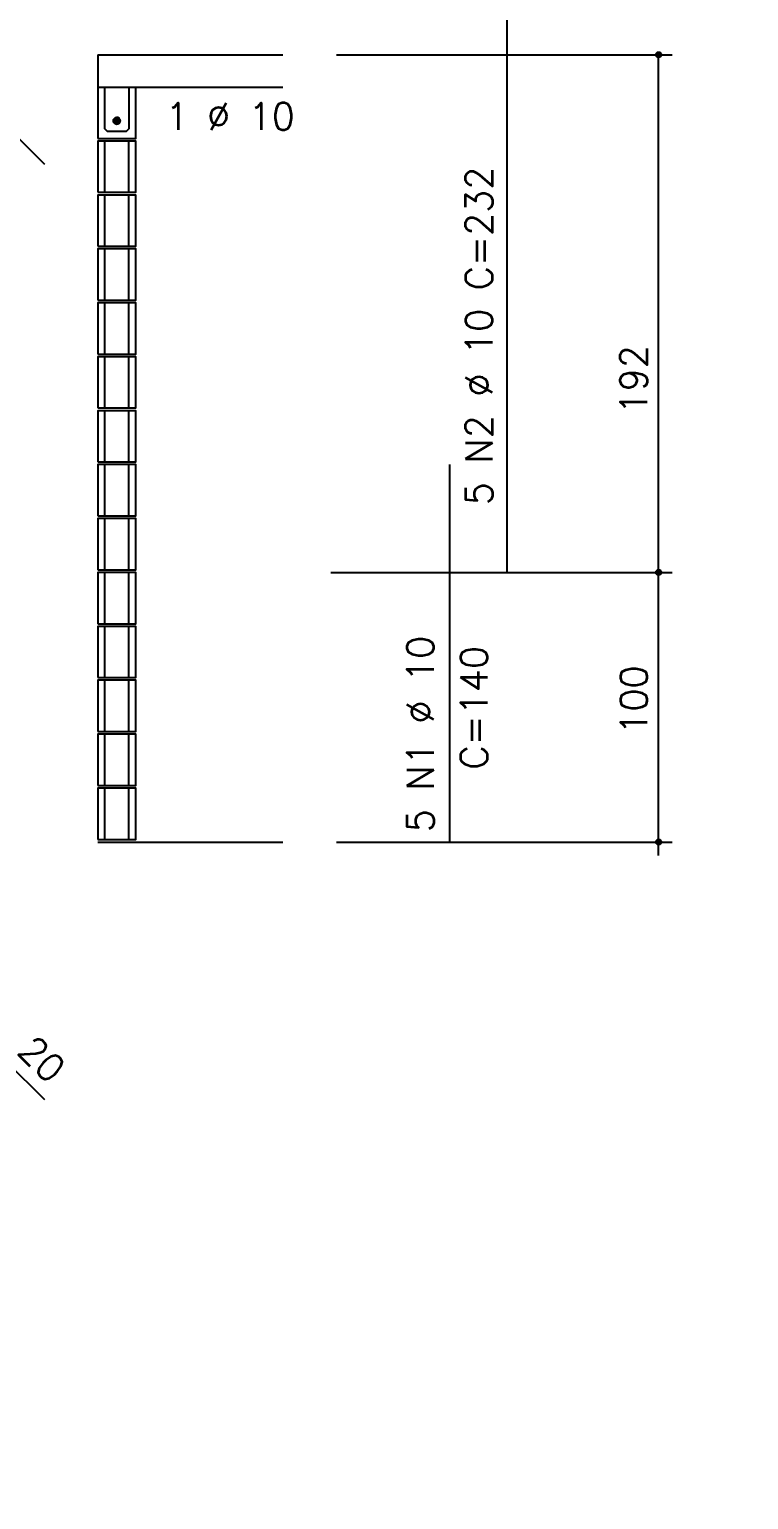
# Model space of a CAD drawing. Extents: x -1.9 to 86, y -1.6 to 60.9.
# Drawn here: x 17.35 to 22.69, y 27.12 to 38.02 of the extents above; entities that cross this region are included whole.
import ezdxf

# ---------------------------------------------------------------- set-up
doc = ezdxf.new("R2010")
doc.units = 0
doc.header["$MEASUREMENT"] = 0
for name, color, linetype in [('PENA_02', 2, 'CONTINUOUS'), ('PENA_03', 3, 'CONTINUOUS'), ('PENA_05', 5, 'CONTINUOUS')]:
    doc.layers.add(name, color=color, linetype=linetype)
doc.styles.get("Standard").update_dxf_attribs({"font": 'ROMANS.SHX'})

msp = doc.modelspace()

# ---------------------------------------------------------------- linework, layer by layer
at = {"layer": 'PENA_02', "linetype": 'Continuous'}
for centre, radius in [((22.019157, 37.835889), 0.02), ((22.019157, 37.835889), 0.01), ((22.019157, 33.995889), 0.02), ((22.019157, 33.995889), 0.01), ((22.019157, 31.995889), 0.02), ((22.019157, 31.995889), 0.01)]:
    msp.add_circle(centre, radius, dxfattribs=at)
at = {"layer": 'PENA_03', "linetype": 'Continuous'}
for p, q in [((17.859162, 37.835889), (17.859162, 37.215889)), ((17.859162, 37.835889), (19.229841, 37.835889)), ((19.629841, 37.835889), (22.119157, 37.835889)), ((22.019157, 31.895356), (22.019157, 37.835889)), ((17.859162, 37.595889), (19.229841, 37.595889)), ((17.909162, 36.815889), (17.909162, 37.195889)), ((18.089162, 36.815889), (18.089162, 37.195889)), ((17.909162, 36.415889), (17.909162, 36.795889)), ((18.089162, 36.415889), (18.089162, 36.795889)), ((17.909162, 36.015889), (17.909162, 36.395889)), ((18.089162, 36.015889), (18.089162, 36.395889)), ((17.909162, 35.615889), (17.909162, 35.995889)), ((18.089162, 35.615889), (18.089162, 35.995889)), ((17.909162, 35.215889), (17.909162, 35.595889)), ((18.089162, 35.215889), (18.089162, 35.595889)), ((17.909162, 34.815889), (17.909162, 35.195889)), ((18.089162, 34.815889), (18.089162, 35.195889)), ((17.909162, 34.415889), (17.909162, 34.795889)), ((18.089162, 34.415889), (18.089162, 34.795889)), ((17.909162, 34.015889), (17.909162, 34.395889)), ((18.089162, 34.015889), (18.089162, 34.395889)), ((17.909162, 33.615889), (17.909162, 33.995889)), ((18.089162, 33.615889), (18.089162, 33.995889)), ((19.58791, 33.995889), (22.119157, 33.995889)), ((17.909162, 33.215889), (17.909162, 33.595889)), ((18.089162, 33.215889), (18.089162, 33.595889)), ((17.909162, 32.815889), (17.909162, 33.195889)), ((18.089162, 32.815889), (18.089162, 33.195889)), ((17.909162, 32.415889), (17.909162, 32.795889)), ((18.089162, 32.415889), (18.089162, 32.795889)), ((17.909162, 32.015889), (17.909162, 32.395889)), ((18.089162, 32.015889), (18.089162, 32.395889)), ((17.859162, 31.995889), (19.229841, 31.995889)), ((19.629841, 31.995889), (22.119157, 31.995889))]:
    msp.add_line(p, q, dxfattribs=at)
for points in [[(17.859162, 37.215889), (18.139162, 37.215889), (18.139162, 37.595889)], [(18.089162, 37.595889), (18.089162, 37.285889), (18.069162, 37.265889), (17.929162, 37.265889), (17.909162, 37.285889), (17.909162, 37.595889)], [(18.023711, 37.346879), (18.021549, 37.357047), (18.015439, 37.365457), (18.006436, 37.370655), (17.996097, 37.371742), (17.986211, 37.36853), (17.978485, 37.361574), (17.974257, 37.352077), (17.974257, 37.341681), (17.978485, 37.332184), (17.986211, 37.325228), (17.996097, 37.322016), (18.006436, 37.323102), (18.015439, 37.3283), (18.021549, 37.33671), (18.023711, 37.346879)], [(17.859162, 36.815889), (18.139162, 36.815889), (18.139162, 37.195889), (17.859162, 37.195889), (17.859162, 36.815889)], [(17.859162, 36.415889), (18.139162, 36.415889), (18.139162, 36.795889), (17.859162, 36.795889), (17.859162, 36.415889)], [(17.859162, 36.015889), (18.139162, 36.015889), (18.139162, 36.395889), (17.859162, 36.395889), (17.859162, 36.015889)], [(17.859162, 35.615889), (18.139162, 35.615889), (18.139162, 35.995889), (17.859162, 35.995889), (17.859162, 35.615889)], [(17.859162, 35.215889), (18.139162, 35.215889), (18.139162, 35.595889), (17.859162, 35.595889), (17.859162, 35.215889)], [(17.859162, 34.815889), (18.139162, 34.815889), (18.139162, 35.195889), (17.859162, 35.195889), (17.859162, 34.815889)], [(17.859162, 34.415889), (18.139162, 34.415889), (18.139162, 34.795889), (17.859162, 34.795889), (17.859162, 34.415889)], [(17.859162, 34.015889), (18.139162, 34.015889), (18.139162, 34.395889), (17.859162, 34.395889), (17.859162, 34.015889)], [(17.859162, 33.615889), (18.139162, 33.615889), (18.139162, 33.995889), (17.859162, 33.995889), (17.859162, 33.615889)], [(17.859162, 33.215889), (18.139162, 33.215889), (18.139162, 33.595889), (17.859162, 33.595889), (17.859162, 33.215889)], [(17.859162, 32.815889), (18.139162, 32.815889), (18.139162, 33.195889), (17.859162, 33.195889), (17.859162, 32.815889)], [(17.859162, 32.415889), (18.139162, 32.415889), (18.139162, 32.795889), (17.859162, 32.795889), (17.859162, 32.415889)], [(17.859162, 32.015889), (18.139162, 32.015889), (18.139162, 32.395889), (17.859162, 32.395889), (17.859162, 32.015889)]]:
    msp.add_lwpolyline(points, dxfattribs=at)
msp.add_circle((17.998711, 37.346879), 0.025, dxfattribs=at)
for points in [[(18.023711, 37.346879), (17.978485, 37.361574), (17.974257, 37.352077)], [(18.023711, 37.346879), (17.974257, 37.352077), (17.974257, 37.341681)], [(18.023711, 37.346879), (17.974257, 37.341681), (17.978485, 37.332184)], [(18.023711, 37.346879), (17.986211, 37.36853), (17.975218, 37.355429)], [(18.023711, 37.346879), (17.975218, 37.355429), (17.975218, 37.338328)], [(18.023711, 37.346879), (17.975218, 37.338328), (17.986211, 37.325228)], [(18.023711, 37.346879), (17.986211, 37.36853), (17.978485, 37.361574)], [(18.023711, 37.346879), (17.978485, 37.332184), (17.986211, 37.325228)], [(18.023711, 37.346879), (17.996097, 37.371742), (17.986211, 37.36853)], [(18.023711, 37.346879), (18.003052, 37.371499), (17.986211, 37.36853)], [(18.023711, 37.346879), (17.986211, 37.325228), (18.003052, 37.322259)], [(18.023711, 37.346879), (17.986211, 37.325228), (17.996097, 37.322016)], [(18.023711, 37.346879), (18.006436, 37.370655), (17.996097, 37.371742)], [(18.023711, 37.346879), (17.996097, 37.322016), (18.006436, 37.323102)], [(18.023711, 37.346879), (18.017862, 37.362949), (18.003052, 37.371499)], [(18.023711, 37.346879), (18.003052, 37.322259), (18.017862, 37.330809)], [(18.023711, 37.346879), (18.015439, 37.365457), (18.006436, 37.370655)], [(18.023711, 37.346879), (18.006436, 37.323102), (18.015439, 37.3283)], [(18.023711, 37.346879), (18.021549, 37.357047), (18.015439, 37.365457)], [(18.023711, 37.346879), (18.015439, 37.3283), (18.021549, 37.33671)], [(18.023711, 37.346879), (18.017862, 37.330809), (18.023711, 37.346879)], [(18.023711, 37.346879), (18.021549, 37.33671), (18.023711, 37.346879)]]:
    msp.add_solid(points, dxfattribs=at)
at = {"layer": 'PENA_05', "linetype": 'Continuous'}
for p, q in [((20.895406, 33.995889), (20.895406, 38.635889)), ((17.463949, 37.023046), (17.181106, 37.305889)), ((20.469482, 31.995889), (20.469482, 34.795889)), ((17.463949, 30.082758), (17.181106, 30.365601))]:
    msp.add_line(p, q, dxfattribs=at)

# ---------------------------------------------------------------- texts
at = {"layer": 'PENA_03', "linetype": 'Continuous'}
msp.add_text('1 %%c 10', height=0.2, dxfattribs=at).set_placement((18.359981, 37.279588))
for s, rotation, p in [('5 N2 %%c 10 C=232', 90, (20.786568, 34.495013)), ('192', 90, (21.933764, 35.167695)), ('5 N1 %%c 10', 90, (20.352102, 32.069243)), ('C=140', 90, (20.750344, 32.533535)), ('100', 90, (21.935378, 32.792136)), ('20', 315, (17.251817, 30.436311))]:
    msp.add_text(s, height=0.2, rotation=rotation, dxfattribs=at).set_placement(p)

doc.saveas('drawing.dxf')
